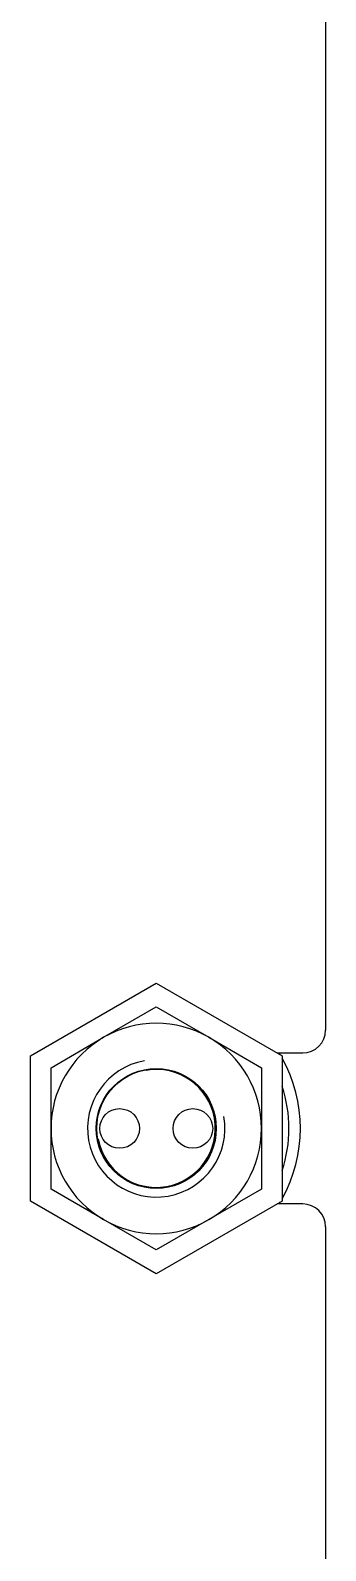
# Model space of a CAD drawing. Extents: x -181672 to 290600, y -29000 to 395522.
# Drawn here: x -170293.8 to -170229.3, y 30791.3 to 31123.6 of the extents above; entities that cross this region are included whole.
import ezdxf

# ---------------------------------------------------------------- set-up
doc = ezdxf.new("R2010")
doc.units = 0
doc.header["$LTSCALE"] = 10

# ---------------------------------------------------------------- blocks, each defined once
blk = doc.blocks.new('XFM7P20PCW$0$A$C29d41b1e')
for p, q in [((377.5, 1517.5), (377.5, 1040.5)), ((313, 1034.88), (340.5, 1050.75)), ((340.5, 1050.75), (368, 1034.88)), ((329, 1038.92), (340.5, 1045.56)), ((340.5, 1045.56), (352, 1038.92)), ((317.5, 1032.28), (329, 1038.92)), ((352, 1038.92), (363.5, 1032.28)), ((313, 1003.12), (313, 1034.88)), ((366.92, 1035.5), (372.5, 1035.5)), ((368, 1034.88), (368, 1003.12)), ((317.5, 1019), (317.5, 1032.28)), ((363.5, 1032.28), (363.5, 1019)), ((317.5, 1005.72), (317.5, 1019)), ((363.5, 1019), (363.5, 1005.72)), ((329, 999.08), (317.5, 1005.72)), ((363.5, 1005.72), (352, 999.08)), ((340.5, 987.25), (313, 1003.12)), ((368, 1003.12), (340.5, 987.25)), ((372.5, 1002.5), (366.92, 1002.5)), ((340.5, 992.44), (329, 999.08)), ((352, 999.08), (340.5, 992.44)), ((377.5, 997.5), (377.5, 520.5))]:
    blk.add_line(p, q)
for centre, radius in [((340.5, 1019), 13.11), ((340.5, 1019), 13), ((332.5, 1019), 4.34), ((348.5, 1019), 4.34)]:
    blk.add_circle(centre, radius)
for centre, radius, start, end in [((340.5, 1019), 23, 60, 120), ((372.5, 1040.5), 5, 270, 0), ((340.5, 1019), 23, 120, 180), ((340.5, 1019), 23, 0, 60), ((340.5, 1019), 15, 100, 10), ((340.5, 1019), 31.5, 30.811, 31.5881), ((340.5, 1019), 31.5, 330.811, 29.189), ((340.5, 1019), 12.89, 190, 100), ((340.5, 1019), 29, 341.4914, 18.5086), ((340.5, 1019), 23, 180, 240), ((340.5, 1019), 23, 300, 0), ((340.5, 1019), 31.5, 328.4119, 329.189), ((372.5, 997.5), 5, 0, 90), ((340.5, 1019), 23, 240, 300)]:
    blk.add_arc(centre, radius, start, end)
blk = doc.blocks.new('XFM7P20PCW')
blk.add_blockref('XFM7P20PCW$0$A$C29d41b1e', (-170606.83737, 29864.56704))

msp = doc.modelspace()

# ---------------------------------------------------------------- block references
msp.add_blockref('XFM7P20PCW', (0, 0))

doc.saveas('drawing.dxf')
